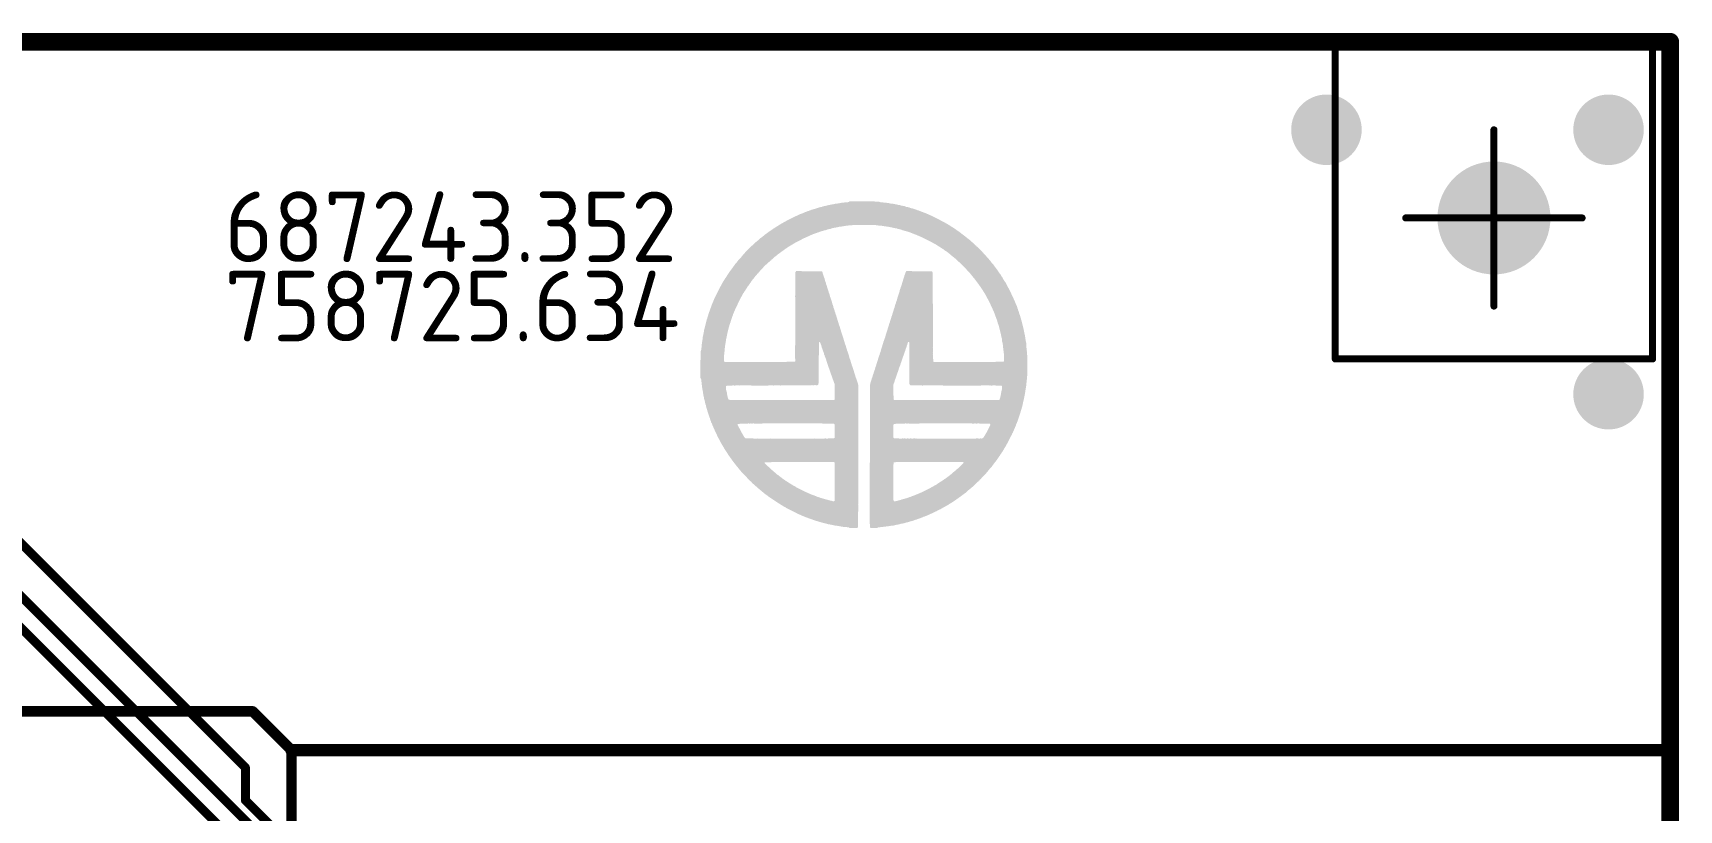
# Model space of a CAD drawing. Header units: inches. Extents: x 0 to 220, y 0 to 115.
# Drawn here: x 173.57 to 220.25, y 93.2 to 115.25 of the extents above; entities that cross this region are included whole.
import ezdxf

# ---------------------------------------------------------------- set-up
doc = ezdxf.new("R2010")
doc.units = ezdxf.units.IN
for name, color, linetype in [('Bottom Layer- Bottom', 5, 'Continuous'), ('Bottom Solder- Bot Mask', 6, 'Continuous'), ('Keep-Out Layer- Board', 6, 'Continuous'), ('Mechanical 5- Help', 56, 'Continuous'), ('Multi-Layer', 9, 'Continuous'), ('Top Layer- Top', 1, 'Continuous'), ('Top Overlay- Top Silk', 2, 'Continuous'), ('Top Paste- Top Paste', 8, 'Continuous'), ('Top Solder- Top Mask', 216, 'Continuous')]:
    doc.layers.add(name, color=color, linetype=linetype)
doc.styles.add('GOST type B', font='', dxfattribs={"height": 0.2})
doc.styles.get('GOST type B').set_extended_font_data('GOST type B')

msp = doc.modelspace()

# ---------------------------------------------------------------- hatches: boundary and pattern name
at = {"layer": 'Bottom Layer- Bottom'}
h = msp.add_hatch(color=7, dxfattribs=at)
edge = h.paths.add_edge_path()
edge.add_arc((215, 110), 1.5, 0, 360)
at = {"layer": 'Bottom Solder- Bot Mask'}
h = msp.add_hatch(color=7, dxfattribs=at)
edge = h.paths.add_edge_path()
edge.add_arc((215, 110), 1.602, 0, 360)
at = {"layer": 'Multi-Layer'}
h = msp.add_hatch(color=9, dxfattribs=at)
edge = h.paths.add_edge_path()
edge.add_arc((215, 110), 1.5, 0, 360)
at = {"layer": 'Top Layer- Top'}
h = msp.add_hatch(color=7, dxfattribs=at)
edge = h.paths.add_edge_path()
edge.add_arc((210.25, 112.502), 0.5, 0, 360)
h = msp.add_hatch(color=7, dxfattribs=at)
edge = h.paths.add_edge_path()
edge.add_arc((218.25, 112.502), 0.5, 0, 360)
h = msp.add_hatch(color=7, dxfattribs=at)
edge = h.paths.add_edge_path()
edge.add_arc((215, 110), 1.5, 0, 360)
h = msp.add_hatch(color=7, dxfattribs=at)
edge = h.paths.add_edge_path()
edge.add_arc((218.25, 105), 0.5, 0, 360)
at = {"layer": 'Top Overlay- Top Silk'}
h = msp.add_hatch(color=2, dxfattribs=at)
h.paths.add_polyline_path([(197.549, 110.466), (197.584, 110.452), (197.611, 110.445), (197.793, 110.428), (197.835, 110.421), (197.872, 110.411), (197.972, 110.4), (198, 110.393), (198.041, 110.387), (198.079, 110.376), (198.144, 110.366), (198.203, 110.349), (198.285, 110.335), (198.333, 110.314), (198.381, 110.307), (198.409, 110.301), (198.457, 110.28), (198.516, 110.27), (198.55, 110.256), (198.581, 110.246), (198.608, 110.239), (198.657, 110.218), (198.684, 110.211), (198.753, 110.184), (198.818, 110.16), (198.908, 110.125), (198.946, 110.108), (198.99, 110.091), (199.001, 110.08), (199.038, 110.07), (199.083, 110.046), (199.379, 109.895), (199.441, 109.86), (199.537, 109.805), (199.578, 109.778), (199.592, 109.771), (199.633, 109.743), (199.668, 109.723), (199.737, 109.675), (199.75, 109.668), (199.764, 109.654), (199.798, 109.633), (199.812, 109.62), (199.826, 109.613), (199.874, 109.578), (199.888, 109.571), (199.915, 109.544), (199.929, 109.537), (199.943, 109.523), (199.957, 109.516), (199.994, 109.485), (200.019, 109.468), (200.039, 109.448), (200.053, 109.441), (200.074, 109.42), (200.087, 109.413), (200.115, 109.386), (200.129, 109.379), (200.163, 109.344), (200.177, 109.338), (200.204, 109.31), (200.218, 109.303), (200.307, 109.214), (200.318, 109.21), (200.325, 109.197), (200.349, 109.179), (200.497, 109.031), (200.5, 109.021), (200.514, 109.014), (200.531, 108.99), (200.593, 108.928), (200.6, 108.915), (200.614, 108.908), (200.62, 108.894), (200.648, 108.866), (200.655, 108.853), (200.682, 108.825), (200.689, 108.811), (200.724, 108.777), (200.73, 108.763), (200.744, 108.749), (200.751, 108.736), (200.779, 108.708), (200.786, 108.694), (200.813, 108.667), (200.82, 108.653), (200.902, 108.543), (200.947, 108.478), (200.975, 108.436), (200.985, 108.426), (200.992, 108.412), (201.006, 108.399), (201.04, 108.337), (201.054, 108.323), (201.061, 108.309), (201.095, 108.247), (201.123, 108.206), (201.129, 108.192), (201.143, 108.179), (201.191, 108.089), (201.253, 107.972), (201.35, 107.773), (201.356, 107.759), (201.411, 107.635), (201.439, 107.566), (201.473, 107.491), (201.484, 107.453), (201.501, 107.408), (201.508, 107.381), (201.525, 107.336), (201.542, 107.277), (201.559, 107.233), (201.577, 107.174), (201.604, 107.078), (201.611, 107.05), (201.621, 107.006), (201.632, 106.968), (201.645, 106.913), (201.656, 106.868), (201.666, 106.83), (201.673, 106.782), (201.683, 106.737), (201.69, 106.703), (201.697, 106.676), (201.704, 106.641), (201.711, 106.586), (201.718, 106.545), (201.728, 106.48), (201.735, 106.459), (201.745, 106.297), (201.755, 106.246), (201.749, 106.232), (201.755, 106.211), (201.766, 106.077), (201.769, 105.537), (201.762, 105.517), (201.755, 105.427), (201.749, 105.379), (201.738, 105.272), (201.731, 105.197), (201.721, 105.159), (201.711, 105.087), (201.704, 105.032), (201.69, 104.956), (201.68, 104.918), (201.673, 104.87), (201.666, 104.842), (201.656, 104.805), (201.649, 104.777), (201.642, 104.743), (201.635, 104.701), (201.628, 104.674), (201.611, 104.615), (201.597, 104.56), (201.583, 104.526), (201.577, 104.499), (201.566, 104.461), (201.552, 104.426), (201.542, 104.388), (201.518, 104.323), (201.508, 104.285), (201.484, 104.22), (201.463, 104.165), (201.453, 104.155), (201.442, 104.11), (201.425, 104.072), (201.405, 104.024), (201.377, 103.962), (201.36, 103.917), (201.35, 103.907), (201.332, 103.862), (201.315, 103.831), (201.198, 103.604), (201.171, 103.556), (201.136, 103.494), (201.123, 103.48), (201.068, 103.377), (201.054, 103.364), (201.026, 103.315), (201.013, 103.302), (200.992, 103.267), (200.947, 103.202), (200.923, 103.164), (200.858, 103.078), (200.847, 103.068), (200.841, 103.054), (200.827, 103.04), (200.806, 103.006), (200.786, 102.985), (200.765, 102.951), (200.744, 102.93), (200.737, 102.916), (200.689, 102.868), (200.682, 102.855), (200.655, 102.827), (200.648, 102.813), (200.614, 102.779), (200.607, 102.765), (200.579, 102.738), (200.576, 102.727), (200.562, 102.72), (200.545, 102.703), (200.538, 102.689), (200.476, 102.628), (200.473, 102.617), (200.459, 102.61), (200.445, 102.59), (200.431, 102.583), (200.421, 102.573), (200.414, 102.559), (200.39, 102.542), (200.376, 102.521), (200.362, 102.514), (200.28, 102.432), (200.266, 102.425), (200.249, 102.407), (200.246, 102.397), (200.232, 102.39), (200.204, 102.363), (200.191, 102.356), (200.156, 102.321), (200.142, 102.315), (200.115, 102.287), (200.101, 102.28), (200.053, 102.232), (200.039, 102.225), (200.012, 102.198), (199.998, 102.191), (199.912, 102.125), (199.888, 102.108), (199.874, 102.094), (199.86, 102.088), (199.764, 102.019), (199.75, 102.012), (199.737, 101.998), (199.702, 101.978), (199.654, 101.943), (199.64, 101.936), (199.565, 101.888), (199.551, 101.881), (199.537, 101.867), (199.434, 101.812), (199.42, 101.799), (199.393, 101.792), (199.351, 101.764), (199.303, 101.737), (199.269, 101.723), (199.255, 101.716), (199.193, 101.682), (199.131, 101.654), (199.117, 101.647), (199.001, 101.592), (198.939, 101.565), (198.89, 101.544), (198.856, 101.53), (198.818, 101.52), (198.808, 101.51), (198.76, 101.496), (198.698, 101.469), (198.66, 101.458), (198.626, 101.444), (198.588, 101.434), (198.522, 101.41), (198.485, 101.4), (198.44, 101.389), (198.395, 101.372), (198.316, 101.355), (198.271, 101.338), (198.206, 101.328), (198.172, 101.321), (198.113, 101.303), (198.048, 101.293), (198.02, 101.286), (197.983, 101.276), (197.897, 101.266), (197.855, 101.259), (197.666, 101.235), (197.597, 101.228), (197.584, 101.221), (197.563, 101.228), (197.542, 101.221), (197.518, 101.211), (197.515, 101.2), (197.312, 101.204), (197.305, 101.293), (197.298, 101.341), (197.305, 105.262), (197.312, 105.283), (197.322, 105.334), (197.336, 105.369), (197.346, 105.406), (197.36, 105.455), (197.377, 105.499), (197.394, 105.558), (197.408, 105.592), (197.422, 105.647), (197.443, 105.695), (197.453, 105.74), (197.46, 105.768), (197.477, 105.805), (197.487, 105.85), (197.501, 105.885), (197.511, 105.916), (197.522, 105.953), (197.546, 106.032), (197.553, 106.06), (197.573, 106.108), (197.587, 106.163), (197.608, 106.211), (197.618, 106.256), (197.628, 106.294), (197.642, 106.328), (197.649, 106.356), (197.676, 106.445), (197.69, 106.493), (197.711, 106.541), (197.721, 106.579), (197.735, 106.614), (197.749, 106.669), (197.78, 106.768), (197.797, 106.813), (197.807, 106.851), (197.814, 106.878), (197.838, 106.944), (197.852, 106.999), (197.866, 107.033), (197.872, 107.061), (197.883, 107.099), (197.9, 107.143), (197.917, 107.202), (197.934, 107.247), (197.948, 107.302), (197.965, 107.346), (197.976, 107.384), (197.983, 107.412), (197.996, 107.446), (198.007, 107.477), (198.02, 107.532), (198.038, 107.577), (198.048, 107.615), (198.072, 107.68), (198.079, 107.714), (198.086, 107.742), (198.099, 107.776), (198.117, 107.835), (198.134, 107.879), (198.144, 107.917), (198.151, 107.958), (198.172, 108.007), (198.179, 108.034), (198.196, 108.079), (198.206, 108.11), (198.22, 108.165), (198.234, 108.199), (198.247, 108.254), (198.261, 108.289), (198.268, 108.316), (198.282, 108.364), (198.295, 108.399), (198.323, 108.474), (198.34, 108.492), (199.062, 108.485), (199.073, 108.474), (199.08, 108.447), (199.087, 107.945), (199.08, 107.924), (199.087, 107.903), (199.09, 106.345), (199.087, 106.321), (199.093, 106.301), (199.087, 106.253), (199.093, 106.232), (199.087, 106.191), (199.093, 106.17), (199.087, 106.122), (199.093, 106.101), (199.1, 105.922), (199.138, 105.912), (201.092, 105.919), (201.109, 105.936), (201.102, 106.156), (201.095, 106.177), (201.088, 106.294), (201.081, 106.314), (201.071, 106.428), (201.061, 106.466), (201.054, 106.493), (201.047, 106.576), (201.04, 106.596), (201.033, 106.624), (201.009, 106.737), (201.002, 106.765), (200.992, 106.803), (200.985, 106.83), (200.975, 106.875), (200.968, 106.903), (200.957, 106.94), (200.927, 107.026), (200.906, 107.109), (200.889, 107.147), (200.865, 107.212), (200.834, 107.298), (200.82, 107.332), (200.803, 107.377), (200.792, 107.388), (200.782, 107.425), (200.727, 107.535), (200.713, 107.57), (200.672, 107.652), (200.655, 107.683), (200.6, 107.786), (200.565, 107.848), (200.517, 107.924), (200.51, 107.938), (200.476, 107.986), (200.469, 108), (200.435, 108.048), (200.428, 108.062), (200.397, 108.099), (200.373, 108.137), (200.273, 108.271), (200.256, 108.289), (200.249, 108.302), (200.228, 108.323), (200.221, 108.337), (200.194, 108.364), (200.187, 108.378), (200.153, 108.412), (200.146, 108.426), (200.118, 108.454), (200.111, 108.467), (200.05, 108.529), (200.043, 108.543), (199.84, 108.746), (199.826, 108.753), (199.757, 108.822), (199.743, 108.829), (199.716, 108.856), (199.702, 108.863), (199.675, 108.89), (199.661, 108.897), (199.633, 108.925), (199.62, 108.932), (199.599, 108.952), (199.585, 108.959), (199.558, 108.987), (199.544, 108.994), (199.523, 109.014), (199.489, 109.035), (199.475, 109.049), (199.461, 109.056), (199.413, 109.09), (199.399, 109.097), (199.379, 109.117), (199.331, 109.145), (199.283, 109.179), (199.234, 109.207), (199.186, 109.241), (199.083, 109.296), (199.007, 109.338), (198.712, 109.482), (198.677, 109.496), (198.629, 109.516), (198.495, 109.568), (198.457, 109.585), (198.419, 109.596), (198.375, 109.613), (198.32, 109.626), (198.251, 109.647), (198.223, 109.654), (198.179, 109.671), (198.141, 109.682), (198.099, 109.688), (198.065, 109.702), (197.983, 109.716), (197.955, 109.723), (197.91, 109.733), (197.876, 109.74), (197.848, 109.747), (197.793, 109.754), (197.704, 109.767), (197.67, 109.774), (197.608, 109.781), (197.518, 109.788), (197.477, 109.795), (197.401, 109.802), (197.37, 109.805), (197.35, 109.798), (196.906, 109.802), (196.796, 109.795), (196.713, 109.788), (196.621, 109.778), (196.555, 109.767), (196.528, 109.761), (196.435, 109.75), (196.38, 109.737), (196.228, 109.709), (196.18, 109.688), (196.132, 109.682), (196.094, 109.671), (196.05, 109.654), (196.008, 109.647), (195.988, 109.64), (195.898, 109.613), (195.854, 109.596), (195.816, 109.585), (195.781, 109.571), (195.737, 109.554), (195.699, 109.544), (195.651, 109.523), (195.561, 109.482), (195.486, 109.448), (195.424, 109.42), (195.197, 109.303), (195.149, 109.276), (195.107, 109.248), (195.045, 109.214), (195.004, 109.186), (194.99, 109.179), (194.973, 109.169), (194.97, 109.166), (194.956, 109.152), (194.908, 109.124), (194.726, 108.99), (194.701, 108.973), (194.688, 108.959), (194.674, 108.952), (194.653, 108.932), (194.64, 108.925), (194.602, 108.894), (194.564, 108.856), (194.55, 108.849), (194.523, 108.822), (194.512, 108.818), (194.505, 108.804), (194.495, 108.794), (194.481, 108.787), (194.447, 108.753), (194.433, 108.746), (194.371, 108.684), (194.358, 108.677), (194.285, 108.605), (194.278, 108.591), (194.182, 108.495), (194.175, 108.481), (194.148, 108.454), (194.141, 108.44), (194.106, 108.406), (194.1, 108.392), (194.051, 108.344), (194.045, 108.33), (194.017, 108.302), (194.01, 108.289), (193.983, 108.261), (193.962, 108.227), (193.948, 108.213), (193.941, 108.199), (193.873, 108.103), (193.866, 108.089), (193.852, 108.075), (193.845, 108.062), (193.831, 108.048), (193.804, 108), (193.776, 107.958), (193.769, 107.945), (193.756, 107.931), (193.721, 107.869), (193.707, 107.855), (193.666, 107.78), (193.57, 107.594), (193.549, 107.546), (193.487, 107.415), (193.425, 107.271), (193.415, 107.233), (193.398, 107.195), (193.384, 107.147), (193.367, 107.102), (193.35, 107.044), (193.333, 106.999), (193.322, 106.961), (193.315, 106.934), (193.302, 106.899), (193.291, 106.854), (193.284, 106.82), (193.278, 106.793), (193.26, 106.734), (193.253, 106.686), (193.243, 106.641), (193.229, 106.572), (193.223, 106.545), (193.216, 106.49), (193.195, 106.366), (193.188, 106.304), (193.181, 106.222), (193.171, 106.129), (193.164, 106.039), (193.171, 105.922), (193.202, 105.912), (195.169, 105.919), (195.186, 105.936), (195.183, 106.029), (195.186, 107.752), (195.179, 107.773), (195.186, 107.8), (195.193, 108.467), (195.21, 108.492), (195.94, 108.485), (195.95, 108.474), (195.964, 108.44), (195.974, 108.402), (195.991, 108.357), (196.001, 108.32), (196.015, 108.285), (196.026, 108.247), (196.039, 108.199), (196.057, 108.154), (196.063, 108.12), (196.077, 108.086), (196.087, 108.048), (196.101, 108), (196.118, 107.955), (196.139, 107.879), (196.156, 107.841), (196.163, 107.814), (196.17, 107.773), (196.191, 107.725), (196.201, 107.687), (196.215, 107.652), (196.225, 107.615), (196.239, 107.559), (196.259, 107.511), (196.266, 107.47), (196.287, 107.422), (196.297, 107.384), (196.304, 107.357), (196.318, 107.322), (196.328, 107.284), (196.345, 107.24), (196.356, 107.202), (196.383, 107.112), (196.39, 107.085), (196.407, 107.04), (196.418, 107.002), (196.425, 106.975), (196.449, 106.909), (196.459, 106.872), (196.466, 106.844), (196.48, 106.81), (196.493, 106.755), (196.51, 106.71), (196.521, 106.679), (196.528, 106.652), (196.541, 106.617), (196.548, 106.596), (196.562, 106.541), (196.576, 106.507), (196.583, 106.48), (196.596, 106.431), (196.617, 106.383), (196.627, 106.345), (196.634, 106.318), (196.658, 106.239), (196.676, 106.194), (196.682, 106.167), (196.703, 106.112), (196.713, 106.074), (196.727, 106.019), (196.748, 105.971), (196.762, 105.916), (196.789, 105.826), (196.806, 105.781), (196.817, 105.744), (196.841, 105.678), (196.851, 105.64), (196.858, 105.613), (196.882, 105.547), (196.892, 105.51), (196.899, 105.482), (196.92, 105.434), (196.927, 105.406), (196.944, 105.362), (196.968, 105.283), (196.975, 105.255), (196.971, 101.998), (196.975, 101.892), (196.968, 101.871), (196.975, 101.85), (196.971, 101.737), (196.975, 101.685), (196.968, 101.665), (196.964, 101.262), (196.968, 101.252), (196.961, 101.231), (196.958, 101.2), (196.717, 101.207), (196.703, 101.221), (196.624, 101.231), (196.528, 101.238), (196.493, 101.245), (196.466, 101.252), (196.411, 101.259), (196.376, 101.266), (196.321, 101.272), (196.287, 101.279), (196.259, 101.286), (196.191, 101.3), (196.125, 101.31), (196.105, 101.317), (196.022, 101.338), (195.984, 101.348), (195.957, 101.355), (195.919, 101.365), (195.871, 101.379), (195.802, 101.4), (195.774, 101.407), (195.73, 101.424), (195.692, 101.434), (195.644, 101.455), (195.616, 101.462), (195.551, 101.486), (195.506, 101.503), (195.437, 101.53), (195.393, 101.548), (195.355, 101.565), (195.293, 101.592), (195.248, 101.61), (195.238, 101.62), (195.204, 101.634), (194.922, 101.778), (194.908, 101.792), (194.873, 101.806), (194.832, 101.833), (194.798, 101.854), (194.743, 101.888), (194.708, 101.909), (194.547, 102.015), (194.505, 102.043), (194.495, 102.053), (194.447, 102.081), (194.409, 102.112), (194.399, 102.122), (194.385, 102.129), (194.299, 102.194), (194.275, 102.218), (194.261, 102.225), (194.223, 102.256), (194.206, 102.273), (194.192, 102.28), (194.158, 102.315), (194.144, 102.321), (194.11, 102.356), (194.096, 102.363), (194.069, 102.39), (194.055, 102.397), (194, 102.452), (193.986, 102.459), (193.955, 102.49), (193.948, 102.504), (193.931, 102.521), (193.917, 102.528), (193.818, 102.628), (193.811, 102.641), (193.714, 102.738), (193.711, 102.748), (193.697, 102.755), (193.687, 102.765), (193.68, 102.779), (193.646, 102.813), (193.639, 102.827), (193.604, 102.861), (193.597, 102.875), (193.57, 102.903), (193.563, 102.916), (193.549, 102.93), (193.542, 102.944), (193.515, 102.971), (193.508, 102.985), (193.487, 103.006), (193.48, 103.02), (193.46, 103.04), (193.453, 103.054), (193.432, 103.075), (193.425, 103.088), (193.322, 103.233), (193.315, 103.247), (193.295, 103.267), (193.267, 103.315), (193.198, 103.419), (193.164, 103.474), (193.123, 103.549), (193.095, 103.591), (193.04, 103.694), (192.971, 103.824), (192.958, 103.859), (192.896, 103.99), (192.868, 104.051), (192.827, 104.148), (192.82, 104.175), (192.806, 104.189), (192.796, 104.227), (192.782, 104.261), (192.772, 104.292), (192.765, 104.32), (192.748, 104.364), (192.734, 104.399), (192.703, 104.499), (192.689, 104.547), (192.662, 104.636), (192.655, 104.677), (192.641, 104.712), (192.631, 104.756), (192.624, 104.791), (192.617, 104.818), (192.6, 104.877), (192.59, 104.942), (192.579, 104.98), (192.566, 105.076), (192.559, 105.104), (192.552, 105.166), (192.545, 105.186), (192.538, 105.255), (192.531, 105.303), (192.521, 105.41), (192.514, 105.437), (192.507, 105.451), (192.497, 105.455), (192.5, 106.222), (192.511, 106.225), (192.524, 106.28), (192.535, 106.407), (192.542, 106.462), (192.555, 106.545), (192.566, 106.638), (192.573, 106.665), (192.583, 106.71), (192.59, 106.744), (192.603, 106.827), (192.61, 106.854), (192.621, 106.892), (192.628, 106.92), (192.638, 106.964), (192.645, 106.992), (192.655, 107.03), (192.662, 107.057), (192.672, 107.102), (192.693, 107.157), (192.7, 107.191), (192.714, 107.226), (192.72, 107.253), (192.731, 107.291), (192.748, 107.336), (192.782, 107.432), (192.8, 107.477), (192.806, 107.504), (192.827, 107.553), (192.844, 107.597), (192.855, 107.608), (192.861, 107.635), (192.879, 107.68), (192.896, 107.718), (192.958, 107.848), (193.047, 108.02), (193.109, 108.137), (193.123, 108.151), (193.13, 108.179), (193.143, 108.192), (193.15, 108.206), (193.185, 108.261), (193.205, 108.295), (193.219, 108.309), (193.247, 108.357), (193.315, 108.461), (193.35, 108.509), (193.415, 108.595), (193.443, 108.636), (193.453, 108.646), (193.46, 108.66), (193.474, 108.674), (193.48, 108.688), (193.515, 108.722), (193.536, 108.756), (193.556, 108.777), (193.563, 108.791), (193.611, 108.839), (193.618, 108.853), (193.652, 108.887), (193.659, 108.901), (193.687, 108.928), (193.694, 108.942), (193.756, 109.004), (193.763, 109.018), (193.959, 109.214), (193.972, 109.221), (193.983, 109.231), (193.99, 109.245), (194.014, 109.262), (194.062, 109.31), (194.075, 109.317), (194.11, 109.351), (194.124, 109.358), (194.158, 109.393), (194.172, 109.399), (194.199, 109.427), (194.213, 109.434), (194.227, 109.448), (194.241, 109.455), (194.268, 109.482), (194.282, 109.489), (194.32, 109.52), (194.33, 109.53), (194.344, 109.537), (194.358, 109.551), (194.371, 109.558), (194.433, 109.606), (194.499, 109.651), (194.54, 109.678), (194.564, 109.695), (194.612, 109.723), (194.626, 109.737), (194.64, 109.743), (194.695, 109.778), (194.708, 109.785), (194.75, 109.812), (194.763, 109.819), (194.805, 109.847), (194.825, 109.853), (194.867, 109.881), (194.97, 109.936), (195.087, 109.998), (195.121, 110.012), (195.307, 110.101), (195.372, 110.125), (195.417, 110.142), (195.479, 110.17), (195.544, 110.194), (195.582, 110.204), (195.644, 110.232), (195.699, 110.246), (195.788, 110.273), (195.816, 110.28), (195.86, 110.297), (195.898, 110.307), (195.94, 110.314), (195.974, 110.328), (196.053, 110.345), (196.081, 110.352), (196.118, 110.362), (196.204, 110.38), (196.27, 110.39), (196.29, 110.397), (196.356, 110.407), (196.418, 110.414), (196.452, 110.421), (196.48, 110.428), (196.535, 110.435), (196.617, 110.442), (196.679, 110.448), (196.707, 110.455), (196.72, 110.462), (196.724, 110.473)])
h.paths.add_polyline_path([(195.878, 106.483), (195.864, 106.476), (195.857, 106.449), (195.85, 105.355), (195.843, 105.279), (195.83, 105.259), (195.781, 105.252), (195.761, 105.259), (195.671, 105.252), (195.664, 105.259), (195.644, 105.252), (194.856, 105.248), (194.798, 105.252), (194.777, 105.245), (194.729, 105.252), (194.657, 105.248), (194.598, 105.252), (194.578, 105.245), (194.529, 105.252), (194.464, 105.248), (194.433, 105.252), (194.413, 105.245), (193.611, 105.248), (193.601, 105.245), (193.58, 105.252), (193.536, 105.248), (193.505, 105.252), (193.484, 105.245), (193.432, 105.248), (193.253, 105.241), (193.229, 105.231), (193.219, 105.221), (193.226, 105.118), (193.233, 105.097), (193.247, 105.049), (193.253, 105.001), (193.264, 104.942), (193.274, 104.904), (193.281, 104.877), (193.302, 104.842), (193.384, 104.836), (193.422, 104.832), (193.443, 104.839), (193.47, 104.832), (196.29, 104.839), (196.301, 104.849), (196.308, 104.877), (196.308, 104.994), (196.308, 105.001), (196.301, 105.29), (196.294, 105.31), (196.277, 105.355), (196.266, 105.386), (196.249, 105.431), (196.239, 105.462), (196.208, 105.547), (196.198, 105.578), (196.167, 105.664), (196.16, 105.692), (196.136, 105.75), (196.125, 105.788), (196.105, 105.843), (196.098, 105.871), (196.077, 105.926), (196.067, 105.964), (196.06, 105.991), (196.039, 106.039), (196.026, 106.074), (196.015, 106.112), (196.005, 106.122), (195.995, 106.173), (195.981, 106.208), (195.964, 106.253), (195.957, 106.28), (195.936, 106.328), (195.926, 106.38), (195.912, 106.414), (195.891, 106.469)], flags=0)
h.paths.add_polyline_path([(198.409, 106.483), (198.385, 106.48), (198.371, 106.445), (198.361, 106.4), (198.347, 106.366), (198.337, 106.328), (198.323, 106.294), (198.302, 106.225), (198.282, 106.177), (198.268, 106.129), (198.251, 106.084), (198.223, 106.008), (198.213, 105.977), (198.206, 105.95), (198.179, 105.881), (198.168, 105.836), (198.151, 105.799), (198.127, 105.733), (198.103, 105.654), (198.086, 105.609), (198.065, 105.554), (198.041, 105.475), (198.013, 105.406), (198, 105.351), (197.979, 105.303), (197.972, 105.276), (197.969, 105.149), (197.972, 105.069), (197.965, 105.049), (197.972, 104.959), (197.979, 104.842), (198.01, 104.832), (198.031, 104.839), (198.12, 104.832), (198.127, 104.839), (198.148, 104.832), (200.968, 104.839), (200.978, 104.849), (200.992, 104.884), (201.002, 104.922), (201.009, 104.949), (201.023, 105.032), (201.03, 105.066), (201.043, 105.121), (201.05, 105.176), (201.054, 105.221), (201.037, 105.238), (200.968, 105.245), (200.799, 105.248), (200.734, 105.245), (200.713, 105.252), (200.686, 105.245), (200.665, 105.252), (200.627, 105.248), (200.576, 105.252), (200.569, 105.245), (200.548, 105.252), (200.418, 105.245), (200.17, 105.245), (198.818, 105.248), (198.787, 105.245), (198.767, 105.252), (198.688, 105.248), (198.447, 105.255), (198.426, 105.276), (198.419, 106.473)], flags=0)
h.paths.add_polyline_path([(195.94, 104.172), (195.382, 104.172), (194.017, 104.168), (193.986, 104.172), (193.965, 104.165), (193.924, 104.172), (193.904, 104.165), (193.855, 104.172), (193.835, 104.165), (193.56, 104.158), (193.549, 104.141), (193.556, 104.12), (193.632, 103.976), (193.673, 103.9), (193.701, 103.852), (193.735, 103.79), (193.773, 103.752), (193.821, 103.745), (194.1, 103.742), (194.117, 103.745), (194.137, 103.738), (194.395, 103.742), (194.461, 103.738), (194.481, 103.745), (194.509, 103.738), (195.647, 103.742), (195.713, 103.738), (195.733, 103.745), (195.761, 103.738), (195.977, 103.742), (196.008, 103.738), (196.029, 103.745), (196.081, 103.742), (196.28, 103.749), (196.301, 103.763), (196.308, 103.79), (196.301, 104.148), (196.29, 104.158), (196.263, 104.165), (196.005, 104.168), (195.96, 104.165)], flags=0)
h.paths.add_polyline_path([(200.362, 104.172), (200.342, 104.165), (200.273, 104.172), (200.246, 104.165), (200.156, 104.172), (198.406, 104.168), (198.381, 104.172), (198.361, 104.165), (198.313, 104.172), (198.292, 104.165), (197.983, 104.158), (197.972, 104.127), (197.969, 103.965), (197.972, 103.948), (197.965, 103.928), (197.972, 103.879), (197.965, 103.859), (197.972, 103.769), (197.983, 103.752), (198.01, 103.745), (198.192, 103.742), (198.251, 103.745), (198.258, 103.738), (198.278, 103.745), (198.33, 103.742), (198.388, 103.745), (198.409, 103.738), (198.457, 103.745), (198.519, 103.738), (198.54, 103.745), (198.626, 103.742), (198.629, 103.745), (198.636, 103.745), (198.657, 103.738), (200.27, 103.742), (200.301, 103.738), (200.321, 103.745), (200.407, 103.742), (200.459, 103.745), (200.466, 103.738), (200.486, 103.745), (200.517, 103.763), (200.524, 103.776), (200.538, 103.79), (200.545, 103.804), (200.607, 103.907), (200.641, 103.969), (200.655, 104.003), (200.675, 104.038), (200.717, 104.127), (200.71, 104.161), (200.414, 104.168)], flags=0)
h.paths.add_polyline_path([(199.943, 103.078), (198.553, 103.078), (197.976, 103.071), (197.969, 102.954), (197.965, 102.916), (197.972, 102.896), (197.965, 102.868), (197.969, 102.824), (197.965, 102.786), (197.972, 102.765), (197.965, 102.738), (197.969, 102.693), (197.965, 102.648), (197.972, 102.628), (197.965, 102.607), (197.972, 102.559), (197.965, 102.538), (197.969, 102.06), (197.965, 102.022), (197.972, 102.002), (197.979, 101.967), (198.01, 101.957), (198.031, 101.964), (198.075, 101.974), (198.134, 101.991), (198.179, 102.002), (198.223, 102.019), (198.265, 102.026), (198.299, 102.039), (198.354, 102.053), (198.419, 102.077), (198.457, 102.088), (198.519, 102.115), (198.547, 102.122), (198.608, 102.149), (198.674, 102.174), (198.684, 102.184), (198.722, 102.194), (198.894, 102.277), (198.946, 102.301), (198.98, 102.321), (199.083, 102.376), (199.131, 102.404), (199.193, 102.438), (199.207, 102.452), (199.255, 102.48), (199.303, 102.514), (199.338, 102.535), (199.379, 102.562), (199.393, 102.569), (199.406, 102.583), (199.441, 102.603), (199.575, 102.703), (199.592, 102.72), (199.606, 102.727), (199.64, 102.762), (199.654, 102.769), (199.682, 102.796), (199.695, 102.803), (199.709, 102.817), (199.723, 102.824), (199.74, 102.848), (199.764, 102.865), (199.785, 102.885), (199.798, 102.892), (199.86, 102.954), (199.874, 102.961), (199.891, 102.978), (199.898, 102.992), (199.922, 103.009), (199.946, 103.033), (199.96, 103.061)], flags=0)
h.paths.add_polyline_path([(196.242, 103.078), (194.316, 103.071), (194.313, 103.054), (194.344, 103.016), (194.413, 102.947), (194.426, 102.941), (194.461, 102.906), (194.474, 102.899), (194.488, 102.879), (194.502, 102.872), (194.529, 102.844), (194.543, 102.837), (194.591, 102.789), (194.605, 102.782), (194.633, 102.755), (194.646, 102.748), (194.674, 102.72), (194.688, 102.714), (194.726, 102.683), (194.75, 102.665), (194.763, 102.652), (194.777, 102.645), (194.805, 102.624), (194.808, 102.621), (194.825, 102.603), (194.839, 102.597), (194.904, 102.552), (194.946, 102.524), (195.001, 102.49), (195.025, 102.473), (195.087, 102.438), (195.135, 102.404), (195.183, 102.383), (195.197, 102.376), (195.21, 102.363), (195.327, 102.301), (195.499, 102.218), (195.623, 102.163), (195.689, 102.139), (195.778, 102.105), (195.816, 102.088), (195.854, 102.077), (195.898, 102.06), (195.936, 102.05), (196.015, 102.026), (196.06, 102.015), (196.118, 101.998), (196.173, 101.984), (196.215, 101.978), (196.249, 101.964), (196.277, 101.957), (196.301, 101.974), (196.308, 102.022), (196.301, 103.061), (196.29, 103.071)], flags=0)
at = {"layer": 'Top Paste- Top Paste'}
h = msp.add_hatch(color=7, dxfattribs=at)
edge = h.paths.add_edge_path()
edge.add_arc((210.25, 112.502), 0.5, 0, 360)
h = msp.add_hatch(color=7, dxfattribs=at)
edge = h.paths.add_edge_path()
edge.add_arc((218.25, 112.502), 0.5, 0, 360)
h = msp.add_hatch(color=7, dxfattribs=at)
edge = h.paths.add_edge_path()
edge.add_arc((218.25, 105), 0.5, 0, 360)
at = {"layer": 'Top Solder- Top Mask'}
h = msp.add_hatch(color=7, dxfattribs=at)
edge = h.paths.add_edge_path()
edge.add_arc((210.25, 112.502), 1, 0, 360)
h = msp.add_hatch(color=7, dxfattribs=at)
edge = h.paths.add_edge_path()
edge.add_arc((218.25, 112.502), 1, 0, 360)
h = msp.add_hatch(color=7, dxfattribs=at)
edge = h.paths.add_edge_path()
edge.add_arc((215, 110), 1.602, 0, 360)
h = msp.add_hatch(color=7, dxfattribs=at)
edge = h.paths.add_edge_path()
edge.add_arc((218.25, 105), 1, 0, 360)

# ---------------------------------------------------------------- linework, layer by layer
at = {"layer": 'Keep-Out Layer- Board'}
for points in [[(162.5, 115, 0.5, 0.5, 0), (220, 115, 0.5, 0.5, 0)], [(162.5, 115, 0.127, 0.127, 0), (220, 115, 0.127, 0.127, 0)], [(220, 0, 0.5, 0.5, 0), (220, 115, 0.5, 0.5, 0)], [(220, 0, 0.127, 0.127, 0), (220, 115, 0.127, 0.127, 0)]]:
    msp.add_lwpolyline(points, format="xyseb", dxfattribs=at)
for points in [[(219.875, 115, 0.25, 0.25, 1), (220.125, 115, 0.25, 0.25, 1)], [(219.875, 115, 0.25, 0.25, 1), (220.125, 115, 0.25, 0.25, 1)], [(219.968, 115, 0.0635, 0.0635, 1), (220.032, 115, 0.0635, 0.0635, 1)], [(219.968, 115, 0.0635, 0.0635, 1), (220.032, 115, 0.0635, 0.0635, 1)]]:
    msp.add_lwpolyline(points, format="xyseb", close=True, dxfattribs=at)
at = {"layer": 'Mechanical 5- Help'}
for points in [[(210.5, 106, 0.2, 0.2, 0), (210.5, 115, 0.2, 0.2, 0)], [(219.5, 106, 0.2, 0.2, 0), (219.5, 115, 0.2, 0.2, 0)], [(215, 107.5, 0.2, 0.2, 0), (215, 112.5, 0.2, 0.2, 0)], [(212.5, 110, 0.2, 0.2, 0), (217.5, 110, 0.2, 0.2, 0)], [(210.5, 106, 0.2, 0.2, 0), (219.5, 106, 0.2, 0.2, 0)]]:
    msp.add_lwpolyline(points, format="xyseb", dxfattribs=at)
for points in [[(210.45, 115, 0.1, 0.1, 1), (210.55, 115, 0.1, 0.1, 1)], [(219.45, 115, 0.1, 0.1, 1), (219.55, 115, 0.1, 0.1, 1)], [(214.95, 112.5, 0.1, 0.1, 1), (215.05, 112.5, 0.1, 0.1, 1)], [(212.45, 110, 0.1, 0.1, 1), (212.55, 110, 0.1, 0.1, 1)], [(217.45, 110, 0.1, 0.1, 1), (217.55, 110, 0.1, 0.1, 1)], [(214.95, 107.5, 0.1, 0.1, 1), (215.05, 107.5, 0.1, 0.1, 1)], [(210.45, 106, 0.1, 0.1, 1), (210.55, 106, 0.1, 0.1, 1)], [(210.45, 106, 0.1, 0.1, 1), (210.55, 106, 0.1, 0.1, 1)], [(219.45, 106, 0.1, 0.1, 1), (219.55, 106, 0.1, 0.1, 1)], [(219.45, 106, 0.1, 0.1, 1), (219.55, 106, 0.1, 0.1, 1)]]:
    msp.add_lwpolyline(points, format="xyseb", close=True, dxfattribs=at)
at = {"layer": 'Top Layer- Top'}
for points in [[(165.25, 108.75, 0.254, 0.254, 0), (179.593, 94.407, 0.254, 0.254, 0)], [(163.4, 108.2, 0.254, 0.254, 0), (180, 91.6, 0.254, 0.254, 0)], [(163.896, 108.604, 0.254, 0.254, 0), (180.75, 91.75, 0.254, 0.254, 0)], [(179.593, 93.479, 0.254, 0.254, 0), (179.593, 94.407, 0.254, 0.254, 0)], [(179.593, 93.479, 0.254, 0.254, 0), (181.75, 91.321, 0.254, 0.254, 0)]]:
    msp.add_lwpolyline(points, format="xyseb", dxfattribs=at)
for points in [[(179.529, 94.407, 0.127, 0.127, 1), (179.656, 94.407, 0.127, 0.127, 1)], [(179.529, 94.407, 0.127, 0.127, 1), (179.656, 94.407, 0.127, 0.127, 1)], [(179.529, 93.479, 0.127, 0.127, 1), (179.656, 93.479, 0.127, 0.127, 1)], [(179.529, 93.479, 0.127, 0.127, 1), (179.656, 93.479, 0.127, 0.127, 1)]]:
    msp.add_lwpolyline(points, format="xyseb", close=True, dxfattribs=at)
at = {"layer": 'Top Overlay- Top Silk'}
for points in [[(164.378, 96, 0.3, 0.3, 0), (179.8, 96, 0.3, 0.3, 0)], [(179.8, 96, 0.3, 0.3, 0), (180.9, 94.9, 0.3, 0.3, 0)], [(180.9, 94.9, 0.35, 0.35, 0), (219.941, 94.9, 0.35, 0.35, 0)], [(180.9, 54.3, 0.3, 0.3, 0), (180.9, 94.9, 0.3, 0.3, 0)]]:
    msp.add_lwpolyline(points, format="xyseb", dxfattribs=at)
for points in [[(179.725, 96, 0.15, 0.15, 1), (179.875, 96, 0.15, 0.15, 1)], [(179.725, 96, 0.15, 0.15, 1), (179.875, 96, 0.15, 0.15, 1)], [(180.812, 94.9, 0.175, 0.175, 1), (180.987, 94.9, 0.175, 0.175, 1)], [(180.825, 94.9, 0.15, 0.15, 1), (180.975, 94.9, 0.15, 0.15, 1)], [(180.825, 94.9, 0.15, 0.15, 1), (180.975, 94.9, 0.15, 0.15, 1)], [(219.854, 94.9, 0.175, 0.175, 1), (220.029, 94.9, 0.175, 0.175, 1)]]:
    msp.add_lwpolyline(points, format="xyseb", close=True, dxfattribs=at)

# ---------------------------------------------------------------- texts
at = {"layer": 'Top Overlay- Top Silk', "style": 'GOST type B'}
for s, p in [('687243.352', (179, 108.75)), ('758725.634', (179, 106.5))]:
    msp.add_text(s, height=2, dxfattribs=at).set_placement(p)

doc.saveas('drawing.dxf')
